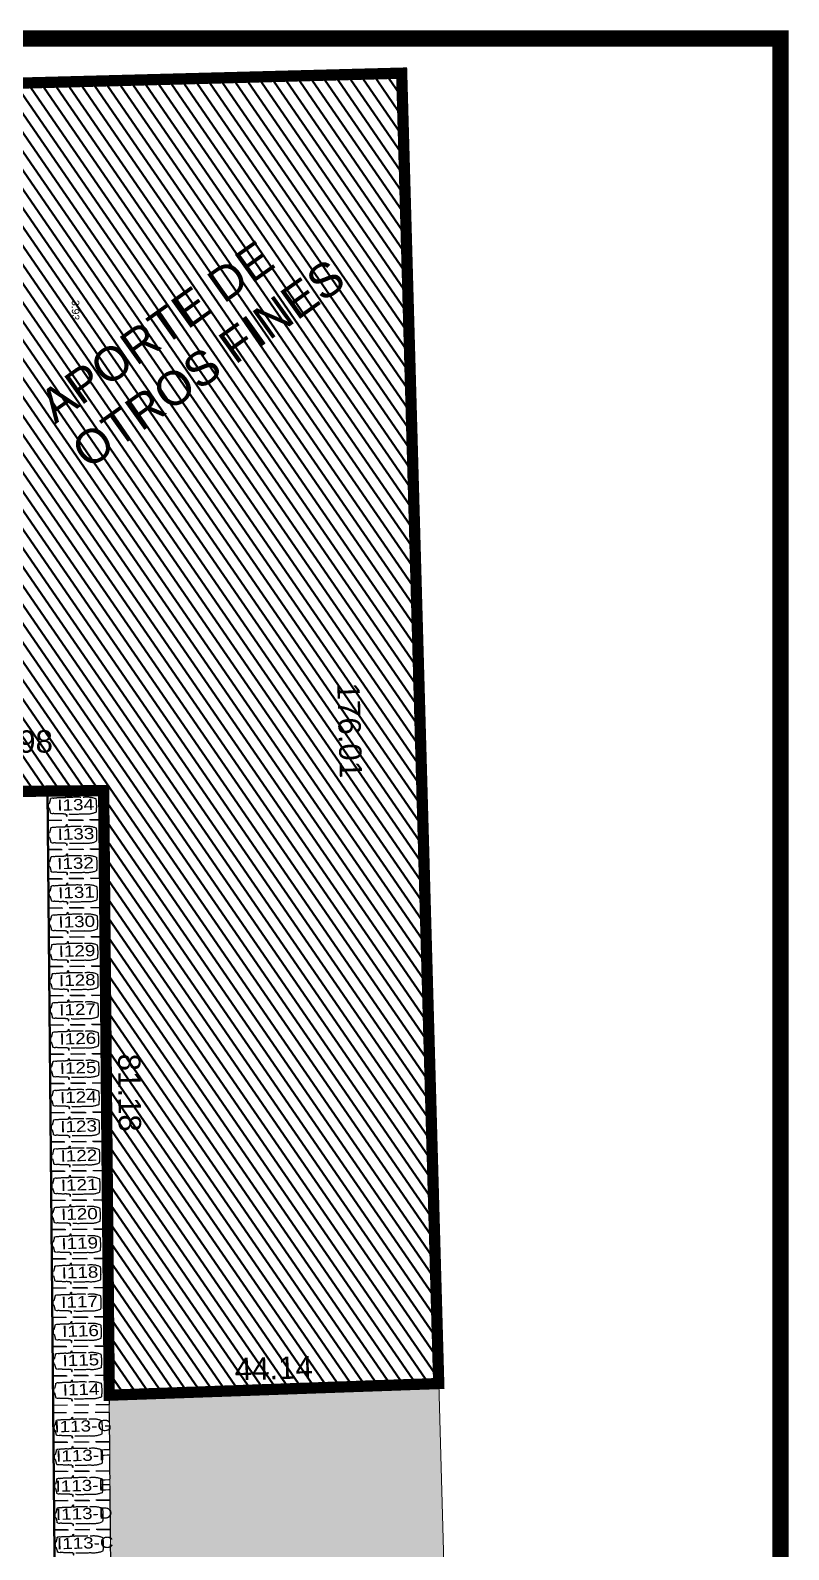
# Model space of a CAD drawing. Header units: millimetres. Extents: x 460 to 723, y 360 to 962.
# Drawn here: x 621.1 to 722.8, y 757.8 to 961.8 of the extents above; entities that cross this region are included whole.
import ezdxf

# ---------------------------------------------------------------- set-up
doc = ezdxf.new("R2010")
doc.units = ezdxf.units.MM
doc.linetypes.add('DASHDOT2', pattern=[0.5, 0.25, -0.125, 0, -0.125])
doc.linetypes.add('DASHED', pattern=[19.05, 12.7, -6.35])
doc.layers.get('0').update_dxf_attribs({"true_color": 0xc2ced6})
for name, color, linetype in [('00_Cotas', 2, 'Continuous'), ('_HU TIPO 4 ETAPAS', 3, 'Continuous'), ('lotes hu$0$autos', 250, 'Continuous'), ('proyeccion', 8, 'DASHED')]:
    doc.layers.add(name, color=color, linetype=linetype)
doc.layers.add('A_TRAZADO', color=4, linetype='Continuous', plot=False)
for name, color, linetype, lineweight in [('LOTES_MENORCA', 250, 'Continuous', 50), ('Menorca-Parques-A-Arboles', 74, 'Continuous', 18), ('TEXTO LOTES', 170, 'Continuous', 25)]:
    doc.layers.add(name, color=color, linetype=linetype, lineweight=lineweight)
doc.styles.add('cotas', font='arial.ttf', dxfattribs={"width": 1.2})
doc.styles.get("Standard").update_dxf_attribs({"font": 'arial.ttf'})
doc.dimstyles.new('cotas cuneo', dxfattribs={"dimscale": 0, "dimtxt": 1, "dimasz": 0, "dimexe": 2, "dimexo": 1.25, "dimgap": 1, "dimtad": 0, "dimlfac": 1, "dimzin": 4, "dimdsep": 46, "dimtxsty": 'Standard', "dimblk": 'NONE', "dimcen": 0, "dimse1": 1, "dimse2": 1, "dimsd1": 1, "dimsd2": 1, "dimclrt": 2, "dimazin": 0, "dimtfac": 1, "dimtix": 1, "dimtmove": 0, "dimatfit": 0, "dimldrblk": 'NONE', "dimfxl": 1, "dimarcsym": 0})

# ---------------------------------------------------------------- blocks, each defined once
blk = doc.blocks.new('lotes hu$0$est.01')
at = {"layer": 'proyeccion', "color": 8, "linetype": 'DASHED', "ltscale": 0.1, "extrusion": (0.001267, -4.81441e-05, 0.999999)}
for p, q in [((-2713714.73, 7725537.81), (-2713714.72, 7725537.93)), ((-2713714.72, 7725537.93), (-2713714.7, 7725538.02)), ((-2713714.7, 7725538.02), (-2713714.7, 7725538.03)), ((-2713714.68, 7725538.05), (-2713714.24, 7725538.17)), ((-2713714.24, 7725538.17), (-2713714.24, 7725538.2)), ((-2713713.86, 7725538.2), (-2713713.85, 7725538.17)), ((-2713713.85, 7725538.17), (-2713713.41, 7725538.05)), ((-2713713.4, 7725538.03), (-2713713.39, 7725538.02)), ((-2713713.39, 7725538.02), (-2713713.37, 7725537.93)), ((-2713713.37, 7725537.93), (-2713713.36, 7725537.81)), ((-2713714.93, 7725536.66), (-2713714.98, 7725536.61)), ((-2713714.98, 7725536.61), (-2713714.97, 7725536.59)), ((-2713714.97, 7725536.59), (-2713714.79, 7725536.6)), ((-2713714.79, 7725536.68), (-2713714.93, 7725536.66)), ((-2713713.3, 7725536.68), (-2713713.16, 7725536.66)), ((-2713713.12, 7725536.59), (-2713713.3, 7725536.6)), ((-2713713.16, 7725536.66), (-2713713.11, 7725536.61)), ((-2713713.11, 7725536.61), (-2713713.12, 7725536.59))]:
    blk.add_line(p, q, dxfattribs=at)
at = {"layer": 'proyeccion', "color": 8, "linetype": 'DASHED', "ltscale": 0.1}
blk.add_lwpolyline([(-2713715.36, 7725538.31), (-2713712.76, 7725538.31), (-2713712.76, 7725533.31), (-2713715.36, 7725533.31)], close=True, dxfattribs=at)
at = {"layer": 'proyeccion', "color": 8, "linetype": 'DASHED', "ltscale": 0.1, "extrusion": (0.001267, -4.81441e-05, 0.999999)}
for centre, radius, start, end in [((-2713708.59, 7725537.05, -3810.58), 4.01, 171.5904, 183.7794), ((-2713712.5, 7725537.85, -3810.59), 0.0285, 105.7439, 155.0798), ((-2713711.9, 7725537.52, -3810.59), 0.532, 86.8265, 107.7659), ((-2713711.84, 7725537.52, -3810.59), 0.533, 72.1149, 93.0392), ((-2713711.24, 7725537.85, -3810.59), 0.0285, 25.1155, 74.4513), ((-2713715.15, 7725537.03, -3810.59), 4.01, 356.4159, 8.6049), ((-2713699.57, 7725535.69, -3810.57), 13.07, 176.7683, 183.2445), ((-2713699.57, 7725535.69, -3810.57), 13.07, 175.2044, 176.4084), ((-2713724.16, 7725535.65, -3810.6), 13.07, 3.7869, 4.9909), ((-2713724.16, 7725535.65, -3810.6), 13.07, 356.9508, 3.427), ((-2713710.63, 7725534.65, -3810.59), 2.01, 171.3294, 203.1907), ((-2713713.1, 7725534.65, -3810.59), 2.01, 336.8953, 8.7487), ((-2713712.45, 7725533.87, -3810.59), 0.0285, 201.4323, 262.3292), ((-2713711.89, 7725537.99, -3810.59), 4.19, 262.3292, 271.0628), ((-2713711.76, 7725536.84, -3810.59), 3.04, 268.8497, 279.1071), ((-2713711.28, 7725533.87, -3810.59), 0.0285, 277.866, 338.7629)]:
    blk.add_arc(centre, radius, start, end, dxfattribs=at)
blk = doc.blocks.new('*D241')
at = {"layer": 'Defpoints', "color": 0, "transparency": 16777216}
for p in [(661.46, 955.79), (670.93, 956.06), (675.89, 780.12)]:
    blk.add_point(p, dxfattribs=at)
at = {"layer": '00_Cotas', "color": 2, "transparency": 16777216, "insert": (663.94, 867.82), "char_height": 3, "attachment_point": 5, "rotation": 271.6147}
blk.add_mtext('176.01', dxfattribs=at)
blk = doc.blocks.new('_None')
blk = doc.blocks.new('*D333')
at = {"layer": 'Defpoints', "color": 0, "transparency": 16777216}
for p in [(675.77, 784.44), (631.65, 783.2), (675.81, 782.81)]:
    blk.add_point(p, dxfattribs=at)
at = {"layer": '00_Cotas', "color": 2, "transparency": 16777216, "insert": (653.76, 782.19), "char_height": 3, "attachment_point": 5, "rotation": 1.6147}
blk.add_mtext('44.14', dxfattribs=at)
blk = doc.blocks.new('*D337')
at = {"layer": 'Defpoints', "color": 0, "transparency": 16777216}
for p in [(630.88, 866.39), (606.96, 859.51), (630.94, 859.74)]:
    blk.add_point(p, dxfattribs=at)
at = {"layer": '00_Cotas', "color": 2, "transparency": 16777216, "insert": (618.89, 866.28), "char_height": 3, "attachment_point": 5, "rotation": 0.5325}
blk.add_mtext('23.98', dxfattribs=at)
blk = doc.blocks.new('*D338')
at = {"layer": 'Defpoints', "color": 0, "transparency": 16777216}
for p in [(630.95, 859.73), (634.03, 859.76), (631.7, 778.56)]:
    blk.add_point(p, dxfattribs=at)
at = {"layer": '00_Cotas', "color": 2, "transparency": 16777216, "insert": (634.4, 819.17), "char_height": 3, "attachment_point": 5, "rotation": 270.5287}
blk.add_mtext('81.18', dxfattribs=at)
blk = doc.blocks.new('*D339')
at = {"layer": 'Defpoints', "color": 0, "transparency": 16777216}
for p in [(675.89, 780.12), (673.18, 644.84), (679.7, 645.02)]:
    blk.add_point(p, dxfattribs=at)
at = {"layer": '00_Cotas', "color": 2, "transparency": 16777216, "insert": (671.27, 712.39), "char_height": 3, "attachment_point": 5, "rotation": 271.6147}
blk.add_mtext('135.15', dxfattribs=at)
blk = doc.blocks.new('*D244')
at = {"layer": 'Defpoints', "color": 0, "transparency": 16777216}
for p in [(670.84, 959.12), (676.45, 959.28), (687.54, 366.87)]:
    blk.add_point(p, dxfattribs=at)
at = {"layer": '00_Cotas', "color": 244, "true_color": 0x991b1e, "transparency": 16777216, "insert": (684.79, 663.15), "char_height": 3, "attachment_point": 5, "rotation": 271.6147}
blk.add_mtext('592.49', dxfattribs=at)
blk = doc.blocks.new('*D342')
at = {"layer": 'Defpoints', "color": 0, "transparency": 16777216}
for p in [(550.31, 925.87, -20.53), (627.17, 922.29), (550.33, 921.95, -20.53)]:
    blk.add_point(p, dxfattribs=at)
at = {"layer": 'A_TRAZADO', "color": 2, "transparency": 16777216, "insert": (627.17, 924.25), "char_height": 1, "attachment_point": 5, "rotation": 270.2572}
blk.add_mtext('3.93', dxfattribs=at)

msp = doc.modelspace()

# ---------------------------------------------------------------- hatches: boundary and pattern name
at = {"layer": 'LOTES_MENORCA', "true_color": 0x636466}
h = msp.add_hatch(dxfattribs=at)
h.set_pattern_fill('ANSI31', color=251, scale=0.452912, angle=79.52521)
h.set_pattern_definition([(124.525211713, (7174131.3193, -10854872.3002), (-1.1847325734, -0.81501193148), [])])
h.paths.add_polyline_path([(670.931, 956.06), (605.202, 954.345), (606.624, 877.628), (606.96, 859.513), (630.944, 859.734), (631.698, 778.556), (675.902, 780.121)])
at = {"layer": 'Menorca-Parques-A-Arboles', "lineweight": 5, "true_color": 0x148b29, "transparency": 33554687}
h = msp.add_hatch(color=104, dxfattribs=at)
h.dxf.hatch_style = 1
h.paths.add_polyline_path([(632.596, 680.975), (631.698, 778.556), (675.905, 780.121), (678.62, 683.767)])

# ---------------------------------------------------------------- linework, layer by layer
at = {"color": 242, "true_color": 0xcd2027, "const_width": 1.51, "elevation": -8.17}
msp.add_lwpolyline([(670.931, 956.06), (605.202, 954.345), (606.624, 877.628), (606.96, 859.513), (630.944, 859.734), (631.698, 778.556), (675.902, 780.121)], close=True, dxfattribs=at)
at = {"layer": '_HU TIPO 4 ETAPAS', "color": 3, "linetype": 'DASHDOT2', "ltscale": 20, "elevation": -8.17, "flags": 128}
msp.add_lwpolyline([(721.758, 363.311, 2.172, 2.172, 0), (721.758, 363.311, 2.172, 2.172, 0), (461.024, 363.311, 2.172, 2.172, 0), (461.024, 363.311, 2.172, 2.172, 0), (461.024, 363.311, 2.172, 2.172, 0), (721.758, 363.311, 2.172, 2.172, 0), (721.758, 363.311, 2.172, 2.172, 0), (721.758, 363.311, 2.172, 2.172, 0), (721.758, 960.718, 2.172, 2.172, 0), (721.758, 960.718, 2.172, 2.172, 0), (721.758, 960.718, 2.172, 2.172, 0), (461.024, 960.718, 2.172, 2.172, 0), (461.024, 960.718, 2.172, 2.172, 0), (461.024, 363.311, 2.172, 2.172, 0), (721.758, 363.311, 0, 0, 0)], format="xyseb", dxfattribs=at)
at = {"layer": 'LOTES_MENORCA', "color": 250, "elevation": -8.17}
for points in [[(590.183, 859.358), (623.395, 859.666)], [(624.976, 688.753), (624.164, 776.729)]]:
    msp.add_lwpolyline(points, dxfattribs=at)
msp.add_lwpolyline([(623.395, 859.665), (624.159, 776.89, 0.0089158), (624.164, 776.729, 0.0089158)], format="xyb", dxfattribs=at)
at = {"layer": 'Menorca-Parques-A-Arboles', "color": 104, "lineweight": 5, "true_color": 0x148b29, "transparency": 33554687, "elevation": -8.17}
msp.add_lwpolyline([(632.596, 680.975), (631.698, 778.556), (675.905, 780.121), (678.62, 683.767)], close=True, dxfattribs=at)

# ---------------------------------------------------------------- block references
at = {"layer": 'lotes hu$0$autos', "xscale": -1.509708263131599, "yscale": 1.509708263131599, "zscale": 1.509708263131599, "rotation": 90.52872728589432}
for p in [(11701241.783, -3988256.543, -8.17), (11701241.819, -3988260.468, -8.17), (11701241.855, -3988264.393, -8.17), (11701241.891, -3988268.318, -8.17), (11701241.928, -3988272.243, -8.17), (11701241.964, -3988276.168, -8.17), (11701242, -3988280.093, -8.17), (11701242.036, -3988284.019, -8.17), (11701242.073, -3988287.944, -8.17), (11701242.109, -3988291.869, -8.17), (11701242.145, -3988295.794, -8.17), (11701242.181, -3988299.719, -8.17), (11701242.217, -3988303.644, -8.17), (11701242.254, -3988307.569, -8.17), (11701242.29, -3988311.494, -8.17), (11701242.326, -3988315.419, -8.17), (11701242.362, -3988319.344, -8.17), (11701242.399, -3988323.269, -8.17), (11701242.435, -3988327.194, -8.17), (11701242.471, -3988331.119, -8.17), (11701242.507, -3988335.045, -8.17), (11701242.556, -3988340.037, -8.17), (11701242.592, -3988343.962, -8.17), (11701242.629, -3988347.887, -8.17), (11701242.665, -3988351.812, -8.17), (11701242.701, -3988355.737, -8.17)]:
    msp.add_blockref('lotes hu$0$est.01', p, dxfattribs=at)

# ---------------------------------------------------------------- texts
at = {"layer": 'LOTES_MENORCA', "color": 0, "insert": (621.82, 912.588, -8.17), "char_height": 4.52912, "attachment_point": 1, "rotation": 35.52521}
msp.add_mtext_dynamic_manual_height_columns('APORTE DE OTROS FINES', width=42.87849, gutter_width=18.486, heights=[70.724], dxfattribs=at)
at = {"layer": 'TEXTO LOTES', "color": 4, "char_height": 1.5097, "width": 103.46591, "attachment_point": 5, "rotation": 1.60498, "style": 'cotas'}
for s, insert in [('I134', (627.189, 857.827, -8.166)), ('I133', (627.225, 853.902, -8.166)), ('I132', (627.167, 849.973, -8.166)), ('I131', (627.298, 846.051, -8.166)), ('I130', (627.334, 842.126, -8.166)), ('I129', (627.37, 838.201, -8.166)), ('I128', (627.406, 834.276, -8.166)), ('I127', (627.443, 830.351, -8.166)), ('I126', (627.479, 826.426, -8.166)), ('I125', (627.515, 822.501, -8.166)), ('I124', (627.551, 818.576, -8.166)), ('I123', (627.588, 814.651, -8.166)), ('I122', (627.624, 810.726, -8.166)), ('I121', (627.66, 806.801, -8.166)), ('I120', (627.696, 802.876, -8.166)), ('I119', (627.733, 798.95, -8.166)), ('I118', (627.769, 795.025, -8.166)), ('I117', (627.711, 791.099, -8.166)), ('I116', (627.841, 787.175, -8.166)), ('I115', (627.877, 783.25, -8.166)), ('I114', (627.914, 779.325, -8.166)), ('I113-G', (628.201, 774.407, -8.166)), ('I113-F', (628.217, 770.467, -8.166)), ('I113-E', (628.214, 766.42, -8.166)), ('I113-D', (628.331, 762.647, -8.166)), ('I113-C', (628.474, 758.704, -8.166))]:
    msp.add_mtext(s, dxfattribs=dict(at, insert=insert))

# ---------------------------------------------------------------- dimensions: what is measured, and where the dimension line sits
at = {"layer": '00_Cotas', "color": 244, "true_color": 0x991b1e}
dim = msp.add_aligned_dim(p1=(687.54, 366.867, -8.17), p2=(670.845, 959.121, -8.17), distance=-5.603, dimstyle='cotas cuneo', override={"dimscale": 1, "dimtxt": 3, "dimclrt": 244}, dxfattribs=at)
dim.commit()
dim.dimension.update_dxf_attribs({"geometry": '*D244', "text_midpoint": (684.793, 663.152, -8.17)})
at = {"layer": '00_Cotas'}
for p1, p2, distance, picture, middle in [((675.891, 780.12, -8.17), (670.931, 956.06, -8.17), 9.475, '*D241', (663.939, 867.823, -8.17)), ((606.9602, 859.5131, -8.1697), (630.9436, 859.736, -8.1697), 6.6562, '*D337', (618.89, 866.2805, -8.1697)), ((631.698, 778.556, -8.17), (630.949, 859.735, -8.17), -3.076, '*D338', (634.4, 819.174, -8.17)), ((631.65, 783.196, -8.17), (675.769, 784.439, -8.17), -1.626, '*D333', (653.755, 782.192, -8.17)), ((675.891, 780.12, -8.17), (679.699, 645.024, -8.17), -6.526, '*D339', (671.271, 712.388, -8.17))]:
    dim = msp.add_aligned_dim(p1=p1, p2=p2, distance=distance, dimstyle='cotas cuneo', override={"dimscale": 1, "dimtxt": 3}, dxfattribs=at)
    dim.commit()
    dim.dimension.update_dxf_attribs({"geometry": picture, "text_midpoint": middle})
at = {"layer": 'A_TRAZADO', "color": 4}
dim = msp.add_aligned_dim(p1=(550.315, 925.872, -8.17), p2=(550.332, 921.946, -8.17), distance=76.842, dimstyle='cotas cuneo', override={"dimscale": 1}, dxfattribs=at)
dim.commit()
dim.dimension.update_dxf_attribs({"geometry": '*D342', "text_midpoint": (627.165, 924.254, 12.364)})

doc.saveas('drawing.dxf')
